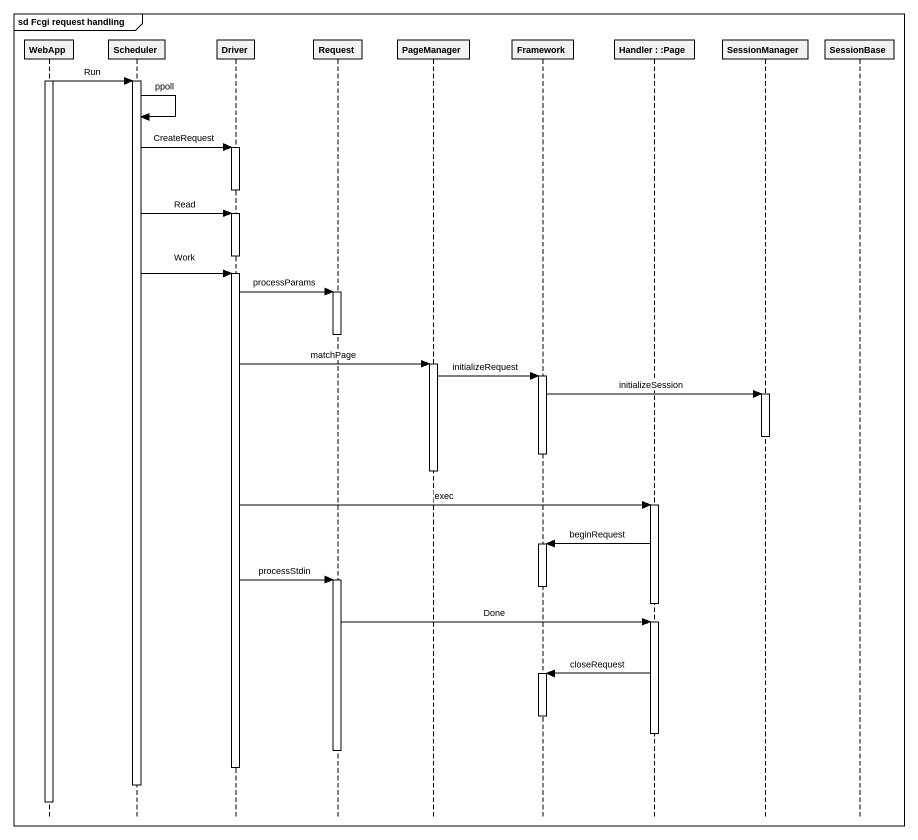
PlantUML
@startuml
mainframe sd Fcgi request handling
hide footbox
participant WebApp
participant Scheduler
participant Driver
participant Request
participant PageManager
participant Framework
participant "Handler : :Page" as Handler
participant SessionManager
participant SessionBase

activate WebApp
WebApp -> Scheduler : Run
activate Scheduler
Scheduler -> Scheduler : ppoll
Scheduler -> Driver : CreateRequest
activate Driver
deactivate Driver
Scheduler -> Driver : Read
activate Driver
deactivate Driver
Scheduler -> Driver : Work
activate Driver
Driver -> Request : processParams
activate Request
deactivate Request
Driver -> PageManager : matchPage
activate PageManager
PageManager -> Framework : initializeRequest
activate Framework
Framework -> SessionManager : initializeSession
activate SessionManager
deactivate SessionManager
deactivate Framework
deactivate PageManager
Driver -> Handler : exec
activate Handler
Handler -> Framework : beginRequest
activate Framework
Driver -> Request : processStdin
activate Request
deactivate Framework
deactivate Handler
Request -> Handler : Done
activate Handler
Handler -> Framework : closeRequest
activate Framework
deactivate Framework
deactivate Handler
deactivate Request
deactivate Driver
deactivate Scheduler
deactivate WebApp
@enduml
